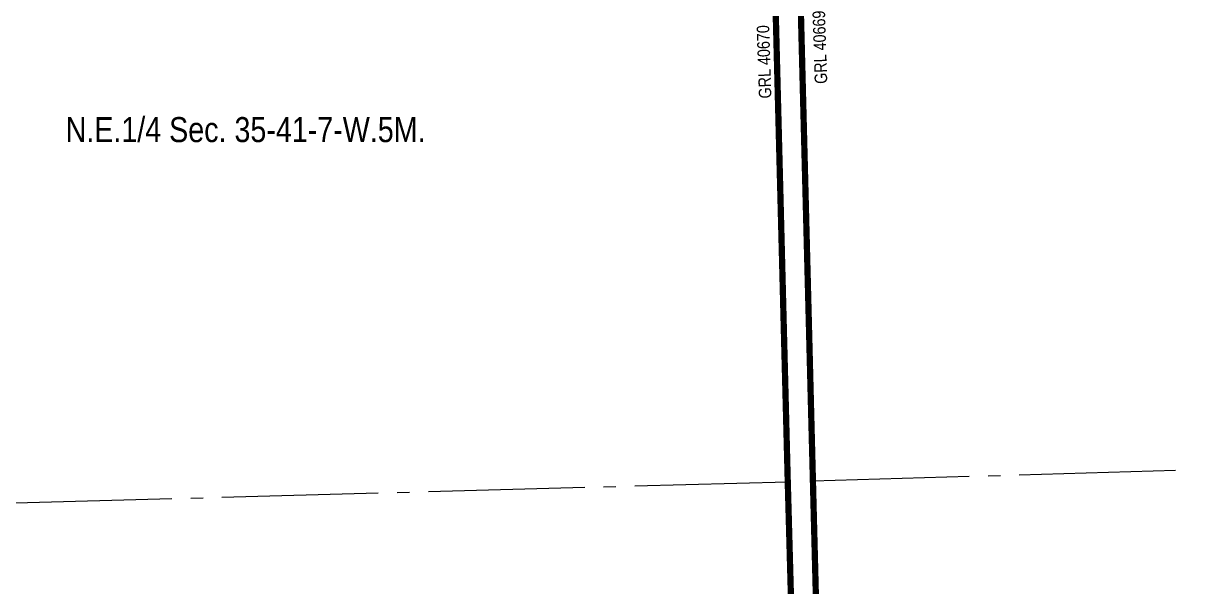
# Model space of a CAD drawing. Extents: x 632269 to 650517, y 5825252 to 5832959.
# Drawn here: x 642421 to 643349, y 5826897 to 5827347 of the extents above; entities that cross this region are included whole.
import ezdxf
from ezdxf.enums import TextEntityAlignment as Align

# ---------------------------------------------------------------- set-up
doc = ezdxf.new("R2010")
doc.units = 0
doc.header["$LTSCALE"] = 5
doc.linetypes.add('CENTERLINEX3', pattern=[5, 2.5, -1, 0.5, -1])
doc.linetypes.add('foc-QUARTERLINE', pattern=[33, 25, -3, 2, -3])
doc.layers.add('AS-FMA BOUNDARY', color=7, linetype='CENTERLINEX3', true_color=0x008f47, transparency=0.7)
doc.layers.add('AS-TRAPPER-T', color=7, linetype='Continuous', true_color=0xc26100)
for name, color, linetype in [('C-SYMBOL', 7, 'Continuous'), ('GRL', 7, 'Continuous'), ('L-SEC', 7, 'Continuous'), ('L-SECQ', 8, 'foc-QUARTERLINE')]:
    doc.layers.add(name, color=color, linetype=linetype)
doc.styles.add('175L', font='ARIALN.TTF', dxfattribs={"height": 20})
doc.styles.add('80CG', font='ARIALN.TTF', dxfattribs={"height": 10})

msp = doc.modelspace()

# ---------------------------------------------------------------- linework, layer by layer
at = {"layer": 'AS-FMA BOUNDARY', "const_width": 4.998, "flags": 128}
for points in [[(643011.66, 5827784.742), (643032.323, 5826981.068), (643079.628, 5825274.735)], [(643073.146, 5826177.929), (643052.425, 5826981.667), (643031.762, 5827785.332)]]:
    msp.add_lwpolyline(points, dxfattribs=at)
at = {"layer": 'GRL'}
msp.add_lwpolyline([(643877.676, 5826201.882), (643159.825, 5826180.568), (643145.632, 5826180.148), (643090.059, 5826178.503), (643081.554, 5826178.251), (643073.138, 5826178.002), (643072.62, 5826198.101), (643052.425, 5826981.668), (643032.234, 5827766.974), (643031.976, 5827776.994), (643031.762, 5827785.332), (643107.707, 5827787.561)], dxfattribs=at)
at = {"layer": 'L-SEC'}
for p, q in [((643011.638, 5827784.741), (643032.323, 5826981.068)), ((643031.74, 5827785.331), (643052.427, 5826981.586)), ((643032.323, 5826981.068), (643053.036, 5826177.405)), ((643052.425, 5826981.667), (643073.146, 5826177.929))]:
    msp.add_line(p, q, dxfattribs=at)
at = {"layer": 'L-SECQ'}
for p, q in [((643052.425, 5826981.667), (643821.11, 5827004.602)), ((641425.613, 5826937.083), (643032.323, 5826981.068))]:
    msp.add_line(p, q, dxfattribs=at)

# ---------------------------------------------------------------- texts
at = {"layer": 'C-SYMBOL', "color": 3, "style": '175L'}
msp.add_text('N.E.1/4 Sec. 35-41-7-W.5M.', height=19.9935, dxfattribs=at).set_placement((642599.054, 5827246.257), align=Align.BOTTOM_CENTER)

# ---------------------------------------------------------------- next in the draw order: texts
at = {"layer": 'AS-TRAPPER-T', "char_height": 9.99669, "width": 58.10941, "attachment_point": 5, "rotation": 91.844539, "style": '80CG', "bg_fill": 3, "box_fill_scale": 1.15, "bg_fill_color": 256, "bg_fill_true_color": 256, "bg_fill_transparency": 0}
for s, insert in [('\\A1;GRL 40669', (643058.051, 5827328.02)), ('\\A1;GRL 40670', (643013.439, 5827316.36))]:
    msp.add_mtext(s, dxfattribs=dict(at, insert=insert))

doc.saveas('drawing.dxf')
